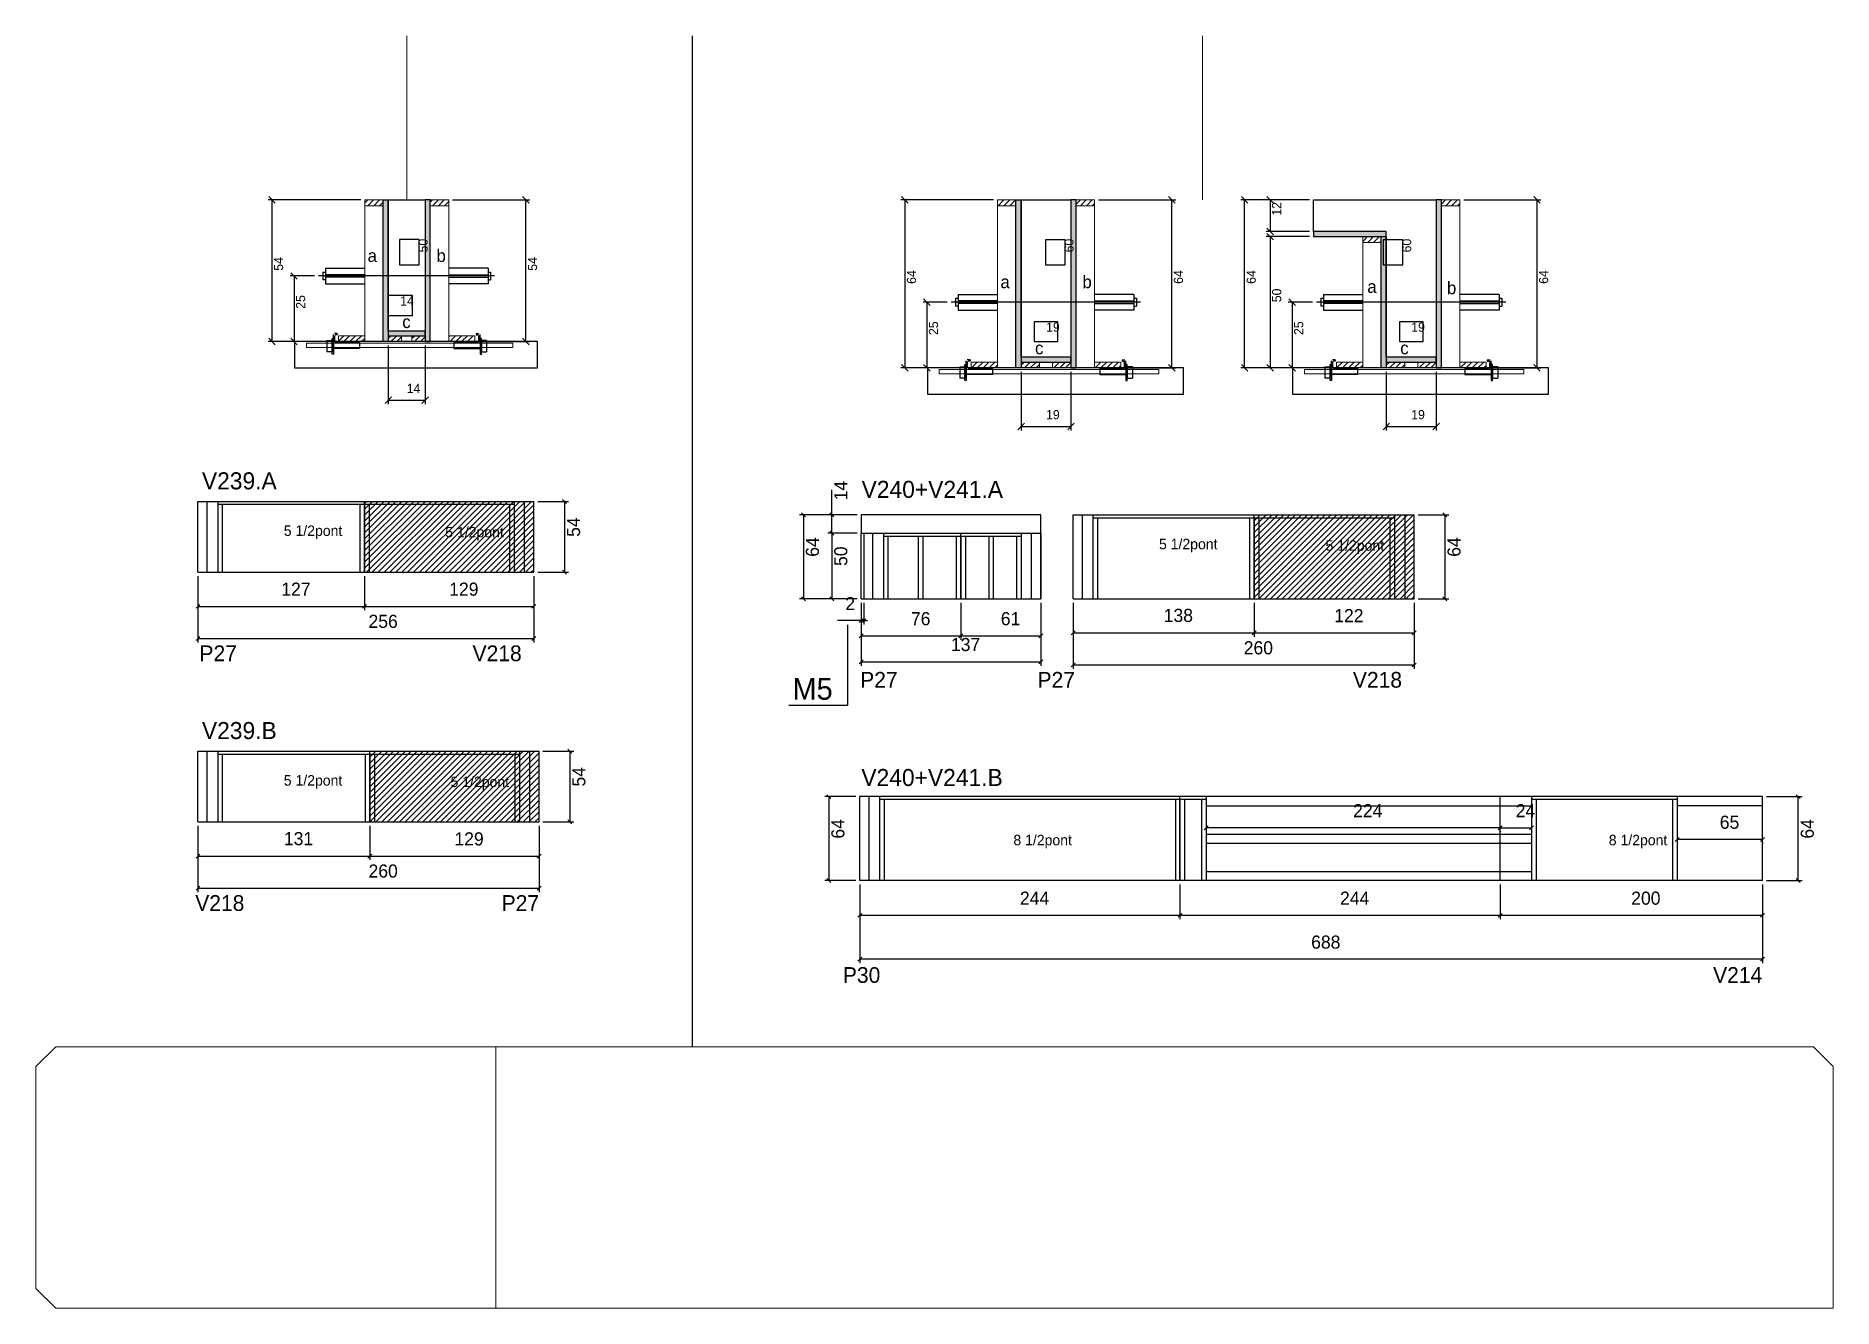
# Model space of a CAD drawing. Header units: metres. Extents: x 4382 to 5752, y 2559 to 3529.
import ezdxf

# ---------------------------------------------------------------- set-up
doc = ezdxf.new("R2010")
doc.units = ezdxf.units.M
for name, color, linetype in [('5', 7, 'Continuous'), ('barrote', 7, 'Continuous'), ('CONCRETO', 7, 'Continuous'), ('COTA', 7, 'Continuous'), ('Cota Seção (2x)', 7, 'Continuous'), ('detalhes', 7, 'Continuous'), ('Hachura', 7, 'Continuous'), ('Madeira', 7, 'Continuous'), ('NOMENCLATURA', 7, 'Continuous'), ('Painéis', 7, 'Continuous'), ('presilha', 7, 'Continuous'), ('REAPROVEITAMENTO', 7, 'Continuous'), ('SARR_2.2x7', 7, 'Continuous'), ('SARR_3.5x7', 7, 'Continuous'), ('SARRAFO DE PRESSAO', 7, 'Continuous'), ('SCO-___-LAJ', 7, 'Continuous'), ('TENSOR', 7, 'Continuous'), ('texto', 7, 'Continuous'), ('Texto Seção', 7, 'Continuous')]:
    doc.layers.add(name, color=color, linetype=linetype)

msp = doc.modelspace()

# ---------------------------------------------------------------- hatches: boundary and pattern name
at = {"layer": 'COTA'}
h = msp.add_hatch(dxfattribs=at)
h.set_pattern_fill('AR-CONC')
h.paths.add_polyline_path([(5147.7, 3164.2), (5010.7, 3164.2), (5010.7, 3150.2), (5147.7, 3150.2), (5147.7, 3164.2)])
at = {"layer": 'Hachura'}
h = msp.add_hatch(dxfattribs=at)
h.set_pattern_fill('ANSI31')
h.paths.add_polyline_path([(4646.3, 3399.9), (4646.3, 3404.3), (4632.3, 3404.3), (4632.3, 3399.9), (4646.3, 3399.9)])
h = msp.add_hatch(color=7, dxfattribs=at)
h.dxf.hatch_style = 1
h.paths.add_polyline_path([(4650.3, 3404.3), (4646.3, 3404.3), (4646.3, 3296.3), (4650.3, 3296.3), (4650.3, 3404.3)])
h = msp.add_hatch(color=7, dxfattribs=at)
h.dxf.hatch_style = 1
h.paths.add_polyline_path([(4682.3, 3404.3), (4678.3, 3404.3), (4678.3, 3296.3), (4682.3, 3296.3), (4682.3, 3404.3)])
h = msp.add_hatch(dxfattribs=at)
h.set_pattern_fill('ANSI31')
h.paths.add_polyline_path([(4682.3, 3399.9), (4682.3, 3404.3), (4696.3, 3404.3), (4696.3, 3399.9), (4682.3, 3399.9)])
h = msp.add_hatch(dxfattribs=at)
h.set_pattern_fill('ANSI31')
h.paths.add_polyline_path([(5128.7, 3399.9), (5128.7, 3404.3), (5114.7, 3404.3), (5114.7, 3399.9), (5128.7, 3399.9)])
h = msp.add_hatch(color=7, dxfattribs=at)
h.dxf.hatch_style = 1
h.paths.add_polyline_path([(5128.7, 3404.3), (5132.7, 3404.3), (5132.7, 3276.3), (5128.7, 3276.3), (5128.7, 3404.3)])
h = msp.add_hatch(color=7, dxfattribs=at)
h.dxf.hatch_style = 1
h.paths.add_polyline_path([(5174.7, 3404.3), (5170.7, 3404.3), (5170.7, 3276.3), (5174.7, 3276.3), (5174.7, 3404.3)])
h = msp.add_hatch(dxfattribs=at)
h.set_pattern_fill('ANSI31')
h.paths.add_polyline_path([(5174.7, 3399.9), (5174.7, 3404.3), (5188.7, 3404.3), (5188.7, 3399.9), (5174.7, 3399.9)])
h = msp.add_hatch(color=7, dxfattribs=at)
h.dxf.hatch_style = 1
h.paths.add_polyline_path([(5453.1, 3404.3), (5449.1, 3404.3), (5449.1, 3276.3), (5453.1, 3276.3), (5453.1, 3404.3)])
h = msp.add_hatch(dxfattribs=at)
h.set_pattern_fill('ANSI31')
h.paths.add_polyline_path([(5453.1, 3399.9), (5453.1, 3404.3), (5467.1, 3404.3), (5467.1, 3399.9), (5453.1, 3399.9)])
h = msp.add_hatch(color=7, dxfattribs=at)
h.dxf.hatch_style = 1
h.paths.add_polyline_path([(5411.1, 3376.3), (5411.1, 3380.3), (5355.5, 3380.3), (5355.5, 3376.3), (5411.1, 3376.3)])
h = msp.add_hatch(dxfattribs=at)
h.set_pattern_fill('ANSI31')
h.paths.add_polyline_path([(5407.1, 3371.9), (5407.1, 3376.3), (5393.1, 3376.3), (5393.1, 3371.9), (5407.1, 3371.9)])
h = msp.add_hatch(color=7, dxfattribs=at)
h.dxf.hatch_style = 1
h.paths.add_polyline_path([(5407.1, 3376.3), (5411.1, 3376.3), (5411.1, 3276.3), (5407.1, 3276.3), (5407.1, 3376.3)])
h = msp.add_hatch(color=7, dxfattribs=at)
h.dxf.hatch_style = 1
h.paths.add_polyline_path([(4678.3, 3300.7), (4678.3, 3304.3), (4650.3, 3304.3), (4650.3, 3300.7), (4678.3, 3300.7)])
h = msp.add_hatch(dxfattribs=at)
h.set_pattern_fill('ANSI31')
h.paths.add_polyline_path([(4612.3, 3296.3), (4612.3, 3300.7), (4632.3, 3300.7), (4632.3, 3296.3), (4612.3, 3296.3)])
h = msp.add_hatch(dxfattribs=at)
h.set_pattern_fill('ANSI31')
h.paths.add_polyline_path([(4650.3, 3296.3), (4650.3, 3300.7), (4660.3, 3300.7), (4660.3, 3296.3), (4650.3, 3296.3)])
h = msp.add_hatch(dxfattribs=at)
h.set_pattern_fill('ANSI31')
h.paths.add_polyline_path([(4678.3, 3296.3), (4678.3, 3300.7), (4668.3, 3300.7), (4668.3, 3296.3), (4678.3, 3296.3)])
h = msp.add_hatch(dxfattribs=at)
h.set_pattern_fill('ANSI31')
h.paths.add_polyline_path([(4716.3, 3296.3), (4716.3, 3300.7), (4696.3, 3300.7), (4696.3, 3296.3), (4716.3, 3296.3)])
h = msp.add_hatch(dxfattribs=at)
h.set_pattern_fill('ANSI31')
h.paths.add_polyline_path([(5094.7, 3276.3), (5094.7, 3280.7), (5114.7, 3280.7), (5114.7, 3276.3), (5094.7, 3276.3)])
h = msp.add_hatch(color=7, dxfattribs=at)
h.dxf.hatch_style = 1
h.paths.add_polyline_path([(5170.7, 3280.7), (5170.7, 3284.3), (5132.7, 3284.3), (5132.7, 3280.7), (5170.7, 3280.7)])
h = msp.add_hatch(dxfattribs=at)
h.set_pattern_fill('ANSI31')
h.paths.add_polyline_path([(5132.7, 3276.3), (5132.7, 3280.7), (5146.7, 3280.7), (5146.7, 3276.3), (5132.7, 3276.3)])
h = msp.add_hatch(dxfattribs=at)
h.set_pattern_fill('ANSI31')
h.paths.add_polyline_path([(5170.7, 3276.3), (5170.7, 3280.7), (5156.7, 3280.7), (5156.7, 3276.3), (5170.7, 3276.3)])
h = msp.add_hatch(dxfattribs=at)
h.set_pattern_fill('ANSI31')
h.paths.add_polyline_path([(5208.7, 3276.3), (5208.7, 3280.7), (5188.7, 3280.7), (5188.7, 3276.3), (5208.7, 3276.3)])
h = msp.add_hatch(dxfattribs=at)
h.set_pattern_fill('ANSI31')
h.paths.add_polyline_path([(5373.1, 3276.3), (5373.1, 3280.7), (5393.1, 3280.7), (5393.1, 3276.3), (5373.1, 3276.3)])
h = msp.add_hatch(color=7, dxfattribs=at)
h.dxf.hatch_style = 1
h.paths.add_polyline_path([(5449.1, 3280.7), (5449.1, 3284.3), (5411.1, 3284.3), (5411.1, 3280.7), (5449.1, 3280.7)])
h = msp.add_hatch(dxfattribs=at)
h.set_pattern_fill('ANSI31')
h.paths.add_polyline_path([(5411.1, 3276.3), (5411.1, 3280.7), (5425.1, 3280.7), (5425.1, 3276.3), (5411.1, 3276.3)])
h = msp.add_hatch(dxfattribs=at)
h.set_pattern_fill('ANSI31')
h.paths.add_polyline_path([(5449.1, 3276.3), (5449.1, 3280.7), (5435.1, 3280.7), (5435.1, 3276.3), (5449.1, 3276.3)])
h = msp.add_hatch(dxfattribs=at)
h.set_pattern_fill('ANSI31')
h.paths.add_polyline_path([(5487.1, 3276.3), (5487.1, 3280.7), (5467.1, 3280.7), (5467.1, 3276.3), (5487.1, 3276.3)])
at = {"layer": 'REAPROVEITAMENTO'}
h = msp.add_hatch(dxfattribs=at)
h.set_pattern_fill('ANSI31')
h.paths.add_polyline_path([(4632.2, 3174.4), (4632.2, 3120.4), (4761.2, 3120.4), (4761.2, 3174.4), (4632.2, 3174.4)])
h = msp.add_hatch(dxfattribs=at)
h.set_pattern_fill('ANSI31')
h.paths.add_polyline_path([(5310.4, 3164.2), (5310.4, 3100.2), (5432.4, 3100.2), (5432.4, 3164.2), (5310.4, 3164.2)])
h = msp.add_hatch(dxfattribs=at)
h.set_pattern_fill('ANSI31')
h.paths.add_polyline_path([(4636.2, 2984), (4636.2, 2930), (4765.2, 2930), (4765.2, 2984), (4636.2, 2984)])

# ---------------------------------------------------------------- linework, layer by layer
at = {"color": 7, "lineweight": 25}
for p, q in [((4600.3, 3349.3), (4600.3, 3343.3)), ((4600.3, 3349.3), (4602.3, 3349.3)), ((4602.3, 3343.3), (4600.3, 3343.3)), ((4602.3, 3352.3), (4602.3, 3340.3)), ((4602.3, 3352.3), (4632.3, 3352.3)), ((4632.3, 3347.3), (4602.3, 3347.3)), ((4632.3, 3345.3), (4602.3, 3345.3)), ((4726.3, 3352.3), (4696.3, 3352.3)), ((4696.3, 3347.3), (4726.3, 3347.3)), ((4696.3, 3345.3), (4726.3, 3345.3)), ((4726.3, 3352.3), (4726.3, 3340.3)), ((4726.3, 3349.3), (4728.3, 3349.3)), ((4726.3, 3343.3), (4728.3, 3343.3)), ((4728.3, 3349.3), (4728.3, 3343.3)), ((4602.3, 3340.3), (4632.3, 3340.3)), ((4726.3, 3340.3), (4696.3, 3340.3)), ((5082.7, 3329.3), (5082.7, 3323.3)), ((5082.7, 3329.3), (5084.7, 3329.3)), ((5084.7, 3332.3), (5084.7, 3320.3)), ((5084.7, 3332.3), (5114.7, 3332.3)), ((5218.7, 3332.3), (5188.7, 3332.3)), ((5218.7, 3332.3), (5218.7, 3320.3)), ((5218.7, 3329.3), (5220.7, 3329.3)), ((5220.7, 3329.3), (5220.7, 3323.3)), ((5361.1, 3329.3), (5361.1, 3323.3)), ((5361.1, 3329.3), (5363.1, 3329.3)), ((5363.1, 3332.3), (5363.1, 3320.3)), ((5363.1, 3332.3), (5393.1, 3332.3)), ((5497.1, 3332.3), (5467.1, 3332.3)), ((5497.1, 3332.3), (5497.1, 3320.3)), ((5497.1, 3329.3), (5499.1, 3329.3)), ((5499.1, 3329.3), (5499.1, 3323.3)), ((5084.7, 3323.3), (5082.7, 3323.3)), ((5114.7, 3327.3), (5084.7, 3327.3)), ((5114.7, 3325.3), (5084.7, 3325.3)), ((5084.7, 3320.3), (5114.7, 3320.3)), ((5188.7, 3327.3), (5218.7, 3327.3)), ((5188.7, 3325.3), (5218.7, 3325.3)), ((5218.7, 3320.3), (5188.7, 3320.3)), ((5218.7, 3323.3), (5220.7, 3323.3)), ((5363.1, 3323.3), (5361.1, 3323.3)), ((5393.1, 3327.3), (5363.1, 3327.3)), ((5393.1, 3325.3), (5363.1, 3325.3)), ((5363.1, 3320.3), (5393.1, 3320.3)), ((5467.1, 3327.3), (5497.1, 3327.3)), ((5467.1, 3325.3), (5497.1, 3325.3)), ((5497.1, 3320.3), (5467.1, 3320.3)), ((5497.1, 3323.3), (5499.1, 3323.3))]:
    msp.add_line(p, q, dxfattribs=at)
at = {"layer": 'barrote', "color": 251, "lineweight": 25}
for points in [[(4578.8, 3276.3), (4764, 3276.3), (4764, 3296.3), (4578.8, 3296.3)], [(5061.3, 3256.3), (5256.5, 3256.3), (5256.5, 3276.3), (5061.3, 3276.3)], [(5339.7, 3256.3), (5534.8, 3256.3), (5534.8, 3276.3), (5339.7, 3276.3)]]:
    msp.add_lwpolyline(points, close=True, dxfattribs=at)
at = {"layer": 'CONCRETO', "color": 251, "lineweight": 25}
for points in [[(4650.3, 3404.3), (4650.3, 3404.3), (4678.3, 3404.3), (4678.3, 3376.3), (4678.3, 3376.3), (4678.3, 3304.3), (4650.3, 3304.3), (4650.3, 3404.3)], [(5132.7, 3404.3), (5132.7, 3404.3), (5170.7, 3404.3), (5170.7, 3376.3), (5170.7, 3376.3), (5170.7, 3284.3), (5132.7, 3284.3), (5132.7, 3404.3)], [(5355.5, 3380.3), (5355.5, 3404.3), (5449.1, 3404.3), (5449.1, 3376.3), (5449.1, 3376.3), (5449.1, 3284.3), (5411.1, 3284.3), (5411.1, 3380.3)]]:
    msp.add_lwpolyline(points, close=True, dxfattribs=at)
at = {"layer": 'COTA', "color": 241, "lineweight": 25}
for p, q in [((4882, 3529.3), (4882, 2758.6)), ((5147.7, 3164.2), (5010.7, 3164.2)), ((5010.7, 3164.2), (5010.7, 3150.2)), ((5147.7, 3150.2), (5147.7, 3164.2))]:
    msp.add_line(p, q, dxfattribs=at)
at = {"layer": 'COTA', "color": 4, "lineweight": 25}
for p, q in [((4629.3, 3404.3), (4558.6, 3404.3)), ((4561.6, 3404.3), (4561.6, 3296.3)), ((4699.3, 3404.3), (4758.2, 3404.3)), ((4755.2, 3296.3), (4755.2, 3404.3)), ((5111.7, 3404.3), (5041.1, 3404.3)), ((5044.1, 3404.3), (5044.1, 3276.3)), ((5191.7, 3404.3), (5250.6, 3404.3)), ((5247.6, 3276.3), (5247.6, 3404.3)), ((5352.5, 3404.3), (5300.1, 3404.3)), ((5303.1, 3276.3), (5303.1, 3404.3)), ((5352.5, 3404.3), (5319.5, 3404.3)), ((5322.5, 3404.3), (5322.5, 3380.3)), ((5470.1, 3404.3), (5529, 3404.3)), ((5526, 3276.3), (5526, 3404.3)), ((5352.5, 3380.3), (5319.5, 3380.3)), ((5352.5, 3376.3), (5319.5, 3376.3)), ((5322.5, 3376.3), (5322.5, 3276.3)), ((4594, 3346.3), (4575.4, 3346.3)), ((4578.4, 3346.3), (4578.4, 3296.3)), ((5076.4, 3326.3), (5057.9, 3326.3)), ((5060.9, 3326.3), (5060.9, 3276.3)), ((5354.8, 3326.3), (5336.3, 3326.3)), ((5339.3, 3326.3), (5339.3, 3276.3)), ((4613.7, 3296.3), (4558.6, 3296.3)), ((4594, 3296.3), (4575.4, 3296.3)), ((4650.3, 3293.3), (4650.3, 3248.6)), ((4678.3, 3293.3), (4678.3, 3248.6)), ((4714.9, 3296.3), (4758.2, 3296.3)), ((5096.1, 3276.3), (5041.1, 3276.3)), ((5076.4, 3276.3), (5057.9, 3276.3)), ((5207.3, 3276.3), (5250.6, 3276.3)), ((5374.5, 3276.3), (5300.1, 3276.3)), ((5374.5, 3276.3), (5319.5, 3276.3)), ((5354.8, 3276.3), (5336.3, 3276.3)), ((5485.7, 3276.3), (5529, 3276.3)), ((5132.7, 3273.3), (5132.7, 3228.6)), ((5170.7, 3273.3), (5170.7, 3228.6)), ((5411.1, 3273.3), (5411.1, 3228.6)), ((5449.1, 3273.3), (5449.1, 3228.6)), ((4650.3, 3251.6), (4678.3, 3251.6)), ((5132.7, 3231.6), (5170.7, 3231.6)), ((5411.1, 3231.6), (5449.1, 3231.6)), ((4988.3, 3164.2), (4988.3, 3183.3)), ((4764.2, 3174.4), (4787.6, 3174.4)), ((4784.6, 3174.4), (4784.6, 3120.4)), ((5007.7, 3164.2), (4963.7, 3164.2)), ((4966.7, 3164.2), (4966.7, 3100.2)), ((5007.7, 3164.2), (4985.3, 3164.2)), ((4988.3, 3150.2), (4988.3, 3164.2)), ((5435.4, 3164.2), (5458.8, 3164.2)), ((5455.8, 3164.2), (5455.8, 3100.2)), ((5007.7, 3150.2), (4985.3, 3150.2)), ((5007.7, 3150.2), (4985.3, 3150.2)), ((4988.3, 3150.2), (4988.3, 3100.2)), ((4505.2, 3117.4), (4505.2, 3091.4)), ((4505.2, 3117.4), (4505.2, 3066.9)), ((4632.2, 3117.4), (4632.2, 3091.4)), ((4632.2, 3117.4), (4632.2, 3091.4)), ((4761.2, 3117.4), (4761.2, 3091.4)), ((4761.2, 3117.4), (4761.2, 3066.9)), ((4764.2, 3120.4), (4787.6, 3120.4)), ((5007.7, 3100.2), (4963.7, 3100.2)), ((5007.7, 3100.2), (4985.3, 3100.2)), ((5010.7, 3097.2), (5010.7, 3068.9)), ((5010.7, 3097.2), (5010.7, 3049.1)), ((5010.7, 3097.2), (5010.7, 3080.5)), ((5012.7, 3097.2), (5012.7, 3080.5)), ((5086.7, 3097.2), (5086.7, 3068.9)), ((5086.7, 3097.2), (5086.7, 3068.9)), ((5147.7, 3097.2), (5147.7, 3068.9)), ((5147.7, 3097.2), (5147.7, 3049.1)), ((5172.4, 3097.2), (5172.4, 3071.2)), ((5172.4, 3097.2), (5172.4, 3046.7)), ((5310.4, 3097.2), (5310.4, 3071.2)), ((5310.4, 3097.2), (5310.4, 3071.2)), ((5432.4, 3097.2), (5432.4, 3071.2)), ((5432.4, 3097.2), (5432.4, 3046.7)), ((5435.4, 3100.2), (5458.8, 3100.2)), ((4505.2, 3094.4), (4632.2, 3094.4)), ((4632.2, 3094.4), (4761.2, 3094.4)), ((5010.7, 3083.5), (4992.6, 3083.5)), ((5012.7, 3083.5), (5010.7, 3083.5)), ((5012.7, 3083.5), (5015.7, 3083.5)), ((4505.2, 3069.9), (4761.2, 3069.9)), ((5010.7, 3071.9), (5086.7, 3071.9)), ((5086.7, 3071.9), (5147.7, 3071.9)), ((5172.4, 3074.2), (5310.4, 3074.2)), ((5310.4, 3074.2), (5432.4, 3074.2)), ((5010.7, 3052.1), (5147.7, 3052.1)), ((5172.4, 3049.7), (5432.4, 3049.7)), ((4768.2, 2984), (4791.6, 2984)), ((4788.6, 2984), (4788.6, 2930)), ((4505.2, 2927), (4505.2, 2901)), ((4505.2, 2927), (4505.2, 2876.5)), ((4636.2, 2927), (4636.2, 2901)), ((4636.2, 2927), (4636.2, 2901)), ((4765.2, 2927), (4765.2, 2901)), ((4765.2, 2927), (4765.2, 2876.5)), ((4768.2, 2930), (4791.6, 2930)), ((4505.2, 2904), (4636.2, 2904)), ((4636.2, 2904), (4765.2, 2904)), ((4505.2, 2879.5), (4765.2, 2879.5)), ((5009.8, 2882.3), (5009.8, 2822.3)), ((5009.8, 2882.3), (5009.8, 2855.8)), ((5253.8, 2882.3), (5253.8, 2855.8)), ((5253.8, 2882.3), (5253.8, 2855.8)), ((5497.8, 2882.3), (5497.8, 2855.8)), ((5497.8, 2882.3), (5497.8, 2855.8)), ((5697.8, 2882.3), (5697.8, 2855.8)), ((5697.8, 2882.3), (5697.8, 2822.3)), ((5253.8, 2858.8), (5009.8, 2858.8)), ((5497.8, 2858.8), (5253.8, 2858.8)), ((5697.8, 2858.8), (5497.8, 2858.8)), ((5697.8, 2825.3), (5009.8, 2825.3))]:
    msp.add_line(p, q, dxfattribs=at)
at = {"layer": 'COTA', "color": 0, "lineweight": 25}
for p, q in [((4786.1, 3172.9), (4783.1, 3175.9)), ((4968.2, 3162.7), (4965.2, 3165.7)), ((4989.8, 3162.7), (4986.8, 3165.7)), ((5457.3, 3162.7), (5454.3, 3165.7)), ((4989.8, 3148.7), (4986.8, 3151.7)), ((4986.8, 3151.7), (4989.8, 3148.7)), ((4783.1, 3121.9), (4786.1, 3118.9)), ((4965.2, 3101.7), (4968.2, 3098.7)), ((4986.8, 3101.7), (4989.8, 3098.7)), ((5454.3, 3101.7), (5457.3, 3098.7)), ((4506.7, 3095.9), (4503.7, 3092.9)), ((4630.7, 3092.9), (4633.7, 3095.9)), ((4633.7, 3095.9), (4630.7, 3092.9)), ((4759.7, 3092.9), (4762.7, 3095.9)), ((5009.2, 3082), (5012.2, 3085)), ((5014.2, 3085), (5011.2, 3082)), ((4506.7, 3071.4), (4503.7, 3068.4)), ((4759.7, 3068.4), (4762.7, 3071.4)), ((5012.2, 3073.4), (5009.2, 3070.4)), ((5085.2, 3070.4), (5088.2, 3073.4)), ((5088.2, 3073.4), (5085.2, 3070.4)), ((5146.2, 3070.4), (5149.2, 3073.4)), ((5173.9, 3075.7), (5170.9, 3072.7)), ((5308.9, 3072.7), (5311.9, 3075.7)), ((5311.9, 3075.7), (5308.9, 3072.7)), ((5430.9, 3072.7), (5433.9, 3075.7)), ((5012.2, 3053.6), (5009.2, 3050.6)), ((5146.2, 3050.6), (5149.2, 3053.6)), ((5173.9, 3051.2), (5170.9, 3048.2)), ((5430.9, 3048.2), (5433.9, 3051.2)), ((4790.1, 2982.5), (4787.1, 2985.5)), ((4787.1, 2931.5), (4790.1, 2928.5)), ((4506.7, 2905.5), (4503.7, 2902.5)), ((4634.7, 2902.5), (4637.7, 2905.5)), ((4637.7, 2905.5), (4634.7, 2902.5)), ((4763.7, 2902.5), (4766.7, 2905.5)), ((4506.7, 2881), (4503.7, 2878)), ((4763.7, 2878), (4766.7, 2881)), ((5011.3, 2860.3), (5008.3, 2857.3)), ((5255.3, 2860.3), (5252.3, 2857.3)), ((5252.3, 2857.3), (5255.3, 2860.3)), ((5499.3, 2860.3), (5496.3, 2857.3)), ((5496.3, 2857.3), (5499.3, 2860.3)), ((5696.3, 2857.3), (5699.3, 2860.3)), ((5011.3, 2826.8), (5008.3, 2823.8)), ((5696.3, 2823.8), (5699.3, 2826.8))]:
    msp.add_line(p, q, dxfattribs=at)
for points in [[(4564.1, 3401.8), (4559.1, 3406.8)], [(4757.7, 3401.8), (4752.7, 3406.8)], [(5046.6, 3401.8), (5041.6, 3406.8)], [(5250.1, 3401.8), (5245.1, 3406.8)], [(5305.6, 3401.8), (5300.6, 3406.8)], [(5325, 3401.8), (5320, 3406.8)], [(5528.5, 3401.8), (5523.5, 3406.8)], [(5320, 3382.8), (5325, 3377.8)], [(5325, 3373.8), (5320, 3378.8)], [(4580.9, 3343.8), (4575.9, 3348.8)], [(5063.4, 3323.8), (5058.4, 3328.8)], [(5341.8, 3323.8), (5336.8, 3328.8)], [(4559.1, 3298.8), (4564.1, 3293.8)], [(4575.9, 3298.8), (4580.9, 3293.8)], [(4752.7, 3298.8), (4757.7, 3293.8)], [(5041.6, 3278.8), (5046.6, 3273.8)], [(5058.4, 3278.8), (5063.4, 3273.8)], [(5245.1, 3278.8), (5250.1, 3273.8)], [(5300.6, 3278.8), (5305.6, 3273.8)], [(5320, 3278.8), (5325, 3273.8)], [(5336.8, 3278.8), (5341.8, 3273.8)], [(5523.5, 3278.8), (5528.5, 3273.8)], [(4652.8, 3254.1), (4647.8, 3249.1)], [(4675.8, 3249.1), (4680.8, 3254.1)], [(5135.2, 3234.1), (5130.2, 3229.1)], [(5168.2, 3229.1), (5173.2, 3234.1)], [(5413.6, 3234.1), (5408.6, 3229.1)], [(5446.6, 3229.1), (5451.6, 3234.1)]]:
    msp.add_lwpolyline(points, dxfattribs=at)
at = {"layer": 'Cota Seção (2x)', "color": 180, "lineweight": 25}
for p, q in [((4673.8, 3374), (4658.8, 3374)), ((4658.8, 3374), (4658.8, 3354.7)), ((4673.8, 3354.7), (4673.8, 3374)), ((5166.2, 3373.8), (5151.2, 3373.8)), ((5151.2, 3373.8), (5151.2, 3354.8)), ((5166.2, 3354.8), (5166.2, 3373.8)), ((5423.6, 3373.8), (5408.6, 3373.8)), ((5408.6, 3373.8), (5408.6, 3354.8)), ((5423.6, 3354.8), (5423.6, 3373.8)), ((4658.8, 3354.7), (4673.8, 3354.7)), ((5151.2, 3354.8), (5166.2, 3354.8)), ((5408.6, 3354.8), (5423.6, 3354.8)), ((4668.6, 3331.3), (4650, 3331.3)), ((4650, 3331.3), (4650, 3316.3)), ((4668.6, 3316.3), (4668.6, 3331.3)), ((4650, 3316.3), (4668.6, 3316.3)), ((5160.7, 3311.3), (5142.7, 3311.3)), ((5142.7, 3311.3), (5142.7, 3296.3)), ((5160.7, 3296.3), (5160.7, 3311.3)), ((5439.1, 3311.3), (5421.1, 3311.3)), ((5421.1, 3311.3), (5421.1, 3296.3)), ((5439.1, 3296.3), (5439.1, 3311.3)), ((5142.7, 3296.3), (5160.7, 3296.3)), ((5421.1, 3296.3), (5439.1, 3296.3))]:
    msp.add_line(p, q, dxfattribs=at)
at = {"layer": 'Madeira', "color": 126, "lineweight": 18}
for points in [[(4646.3, 3399.9), (4646.3, 3404.3), (4632.3, 3404.3), (4632.3, 3399.9)], [(4646.3, 3404.3), (4632.3, 3404.3), (4632.3, 3296.3), (4646.3, 3296.3)], [(4682.3, 3399.9), (4682.3, 3404.3), (4696.3, 3404.3), (4696.3, 3399.9)], [(4682.3, 3404.3), (4696.3, 3404.3), (4696.3, 3296.3), (4682.3, 3296.3)], [(5128.7, 3399.9), (5128.7, 3404.3), (5114.7, 3404.3), (5114.7, 3399.9)], [(5128.7, 3404.3), (5114.7, 3404.3), (5114.7, 3276.3), (5128.7, 3276.3)], [(5174.7, 3399.9), (5174.7, 3404.3), (5188.7, 3404.3), (5188.7, 3399.9)], [(5174.7, 3404.3), (5188.7, 3404.3), (5188.7, 3276.3), (5174.7, 3276.3)], [(5453.1, 3399.9), (5453.1, 3404.3), (5467.1, 3404.3), (5467.1, 3399.9)], [(5453.1, 3404.3), (5467.1, 3404.3), (5467.1, 3276.3), (5453.1, 3276.3)], [(5407.1, 3371.9), (5407.1, 3376.3), (5393.1, 3376.3), (5393.1, 3371.9)], [(5407.1, 3376.3), (5393.1, 3376.3), (5393.1, 3276.3), (5407.1, 3276.3)], [(4612.3, 3296.3), (4612.3, 3300.7), (4632.3, 3300.7), (4632.3, 3296.3)], [(4650.3, 3296.3), (4650.3, 3300.7), (4660.3, 3300.7), (4660.3, 3296.3)], [(4678.3, 3296.3), (4678.3, 3300.7), (4668.3, 3300.7), (4668.3, 3296.3)], [(4716.3, 3296.3), (4716.3, 3300.7), (4696.3, 3300.7), (4696.3, 3296.3)], [(5094.7, 3276.3), (5094.7, 3280.7), (5114.7, 3280.7), (5114.7, 3276.3)], [(5132.7, 3276.3), (5132.7, 3280.7), (5146.7, 3280.7), (5146.7, 3276.3)], [(5170.7, 3276.3), (5170.7, 3280.7), (5156.7, 3280.7), (5156.7, 3276.3)], [(5208.7, 3276.3), (5208.7, 3280.7), (5188.7, 3280.7), (5188.7, 3276.3)], [(5373.1, 3276.3), (5373.1, 3280.7), (5393.1, 3280.7), (5393.1, 3276.3)], [(5411.1, 3276.3), (5411.1, 3280.7), (5425.1, 3280.7), (5425.1, 3276.3)], [(5449.1, 3276.3), (5449.1, 3280.7), (5435.1, 3280.7), (5435.1, 3276.3)], [(5487.1, 3276.3), (5487.1, 3280.7), (5467.1, 3280.7), (5467.1, 3276.3)]]:
    msp.add_lwpolyline(points, close=True, dxfattribs=at)
at = {"layer": 'NOMENCLATURA', "color": 7, "lineweight": 25}
for p, q in [((5000.5, 3019.1), (5000.5, 3080.2)), ((4955.5, 3019.1), (5000.5, 3019.1))]:
    msp.add_line(p, q, dxfattribs=at)
at = {"layer": 'Painéis', "color": 200, "lineweight": 25}
for p, q in [((4505.2, 3174.4), (4761.2, 3174.4)), ((4505.2, 3120.4), (4505.2, 3174.4)), ((4632.2, 3120.4), (4632.2, 3174.4)), ((4761.2, 3120.4), (4761.2, 3174.4)), ((5172.4, 3164.2), (5432.4, 3164.2)), ((5172.4, 3100.2), (5172.4, 3164.2)), ((5310.4, 3100.2), (5310.4, 3164.2)), ((5432.4, 3100.2), (5432.4, 3164.2)), ((5010.7, 3100.2), (5010.7, 3150.2)), ((5010.7, 3150.2), (5147.7, 3150.2)), ((5012.7, 3150.2), (5012.7, 3100.2)), ((5086.7, 3100.2), (5086.7, 3150.2)), ((5147.7, 3100.2), (5147.7, 3150.2)), ((4505.2, 3120.4), (4761.2, 3120.4)), ((5010.7, 3100.2), (5147.7, 3100.2)), ((5172.4, 3100.2), (5432.4, 3100.2)), ((4505.2, 2984), (4765.2, 2984)), ((4505.2, 2930), (4505.2, 2984)), ((4636.2, 2930), (4636.2, 2984)), ((4765.2, 2930), (4765.2, 2984)), ((5253.8, 2949.3), (5009.8, 2949.3)), ((5009.8, 2885.3), (5009.8, 2949.3)), ((5697.8, 2949.3), (5253.8, 2949.3)), ((5253.8, 2885.3), (5253.8, 2949.3)), ((5497.8, 2885.3), (5497.8, 2949.3)), ((5697.8, 2885.3), (5697.8, 2949.3)), ((4505.2, 2930), (4765.2, 2930)), ((5253.8, 2885.3), (5009.8, 2885.3)), ((5697.8, 2885.3), (5253.8, 2885.3))]:
    msp.add_line(p, q, dxfattribs=at)
at = {"layer": 'Painéis', "color": 4, "lineweight": 25}
for p, q in [((5006.8, 2949.3), (4983.1, 2949.3)), ((4986.1, 2949.3), (4986.1, 2885.3)), ((5700.8, 2949.3), (5728.1, 2949.3)), ((5725.1, 2885.3), (5725.1, 2949.3)), ((5497.8, 2925.5), (5273.8, 2925.5)), ((5497.8, 2925.5), (5521.8, 2925.5)), ((5497.8, 2923.2), (5497.8, 2922.5)), ((5697.8, 2916.7), (5632.8, 2916.7)), ((5632.8, 2914.3), (5632.8, 2913.7)), ((5697.8, 2914.3), (5697.8, 2913.7)), ((5006.8, 2885.3), (4983.1, 2885.3)), ((5700.8, 2885.3), (5728.1, 2885.3))]:
    msp.add_line(p, q, dxfattribs=at)
at = {"layer": 'Painéis', "color": 0, "lineweight": 25}
for p, q in [((4987.6, 2947.8), (4984.6, 2950.8)), ((5726.6, 2947.8), (5723.6, 2950.8)), ((5275.3, 2927), (5272.3, 2924)), ((5499.3, 2927), (5496.3, 2924)), ((5496.3, 2924), (5499.3, 2927)), ((5520.3, 2924), (5523.3, 2927)), ((5634.3, 2918.2), (5631.3, 2915.2)), ((5696.3, 2915.2), (5699.3, 2918.2)), ((4984.6, 2886.8), (4987.6, 2883.8)), ((5723.6, 2886.8), (5726.6, 2883.8))]:
    msp.add_line(p, q, dxfattribs=at)
at = {"layer": 'Painéis', "color": 200, "lineweight": 25}
for points in [[(4646.3, 3404.3), (4650.3, 3404.3), (4650.3, 3296.3), (4646.3, 3296.3)], [(4682.3, 3404.3), (4678.3, 3404.3), (4678.3, 3296.3), (4682.3, 3296.3)], [(5128.7, 3404.3), (5132.7, 3404.3), (5132.7, 3276.3), (5128.7, 3276.3)], [(5174.7, 3404.3), (5170.7, 3404.3), (5170.7, 3276.3), (5174.7, 3276.3)], [(5453.1, 3404.3), (5449.1, 3404.3), (5449.1, 3276.3), (5453.1, 3276.3)], [(5411.1, 3376.3), (5411.1, 3380.3), (5355.5, 3380.3), (5355.5, 3376.3)], [(5407.1, 3376.3), (5411.1, 3376.3), (5411.1, 3276.3), (5407.1, 3276.3)], [(4678.3, 3300.7), (4678.3, 3304.3), (4650.3, 3304.3), (4650.3, 3300.7)], [(5170.7, 3280.7), (5170.7, 3284.3), (5132.7, 3284.3), (5132.7, 3280.7)], [(5449.1, 3280.7), (5449.1, 3284.3), (5411.1, 3284.3), (5411.1, 3280.7)]]:
    msp.add_lwpolyline(points, close=True, dxfattribs=at)
at = {"layer": 'presilha', "color": 1, "lineweight": 25}
for p, q in [((4611.4, 3302.4), (4609.2, 3302.4)), ((4611.4, 3302.4), (4611.4, 3301.4)), ((4717.2, 3302.4), (4717.2, 3301.4)), ((4717.2, 3302.4), (4719.4, 3302.4)), ((4603.4, 3297), (4607.4, 3297)), ((4603.4, 3297), (4603.4, 3288.4)), ((4607.4, 3288.4), (4603.4, 3288.4)), ((4607.4, 3298.7), (4608.4, 3298.7)), ((4607.4, 3286.7), (4607.4, 3298.7)), ((4607.4, 3297), (4607.4, 3288.4)), ((4608.4, 3295.5), (4608.4, 3301.6)), ((4608.4, 3298.7), (4608.4, 3286.7)), ((4628.4, 3291.1), (4608.4, 3291.1)), ((4609.4, 3296.1), (4609.4, 3301)), ((4611.4, 3301.4), (4609.8, 3301.4)), ((4628.4, 3295.7), (4609.8, 3295.7)), ((4628.4, 3295.7), (4628.4, 3291.1)), ((4700.2, 3295.7), (4700.2, 3291.1)), ((4700.2, 3295.7), (4718.8, 3295.7)), ((4700.2, 3291.1), (4720.2, 3291.1)), ((4717.2, 3301.4), (4718.8, 3301.4)), ((4719.2, 3296.1), (4719.2, 3301)), ((4720.2, 3295.5), (4720.2, 3301.6)), ((4721.2, 3298.7), (4720.2, 3298.7)), ((4720.2, 3298.7), (4720.2, 3286.7)), ((4721.2, 3286.7), (4721.2, 3298.7)), ((4725.2, 3297), (4721.2, 3297)), ((4721.2, 3297), (4721.2, 3288.4)), ((4721.2, 3288.4), (4725.2, 3288.4)), ((4725.2, 3297), (4725.2, 3288.4)), ((4608.4, 3286.7), (4607.4, 3286.7)), ((4720.2, 3286.7), (4721.2, 3286.7)), ((5085.9, 3277), (5089.9, 3277)), ((5085.9, 3277), (5085.9, 3268.4)), ((5089.9, 3278.7), (5090.9, 3278.7)), ((5089.9, 3266.7), (5089.9, 3278.7)), ((5089.9, 3277), (5089.9, 3268.4)), ((5090.9, 3275.5), (5090.9, 3281.6)), ((5090.9, 3278.7), (5090.9, 3266.7)), ((5093.9, 3282.4), (5091.6, 3282.4)), ((5091.9, 3276.1), (5091.9, 3281)), ((5093.9, 3281.4), (5092.2, 3281.4)), ((5110.9, 3275.7), (5092.2, 3275.7)), ((5093.9, 3282.4), (5093.9, 3281.4)), ((5110.9, 3275.7), (5110.9, 3271.1)), ((5192.6, 3275.7), (5192.6, 3271.1)), ((5192.6, 3275.7), (5211.2, 3275.7)), ((5209.6, 3282.4), (5209.6, 3281.4)), ((5209.6, 3282.4), (5211.8, 3282.4)), ((5209.6, 3281.4), (5211.2, 3281.4)), ((5211.6, 3276.1), (5211.6, 3281)), ((5212.6, 3275.5), (5212.6, 3281.6)), ((5213.6, 3278.7), (5212.6, 3278.7)), ((5212.6, 3278.7), (5212.6, 3266.7)), ((5213.6, 3266.7), (5213.6, 3278.7)), ((5217.6, 3277), (5213.6, 3277)), ((5213.6, 3277), (5213.6, 3268.4)), ((5217.6, 3277), (5217.6, 3268.4)), ((5364.2, 3277), (5368.2, 3277)), ((5364.2, 3277), (5364.2, 3268.4)), ((5368.2, 3278.7), (5369.2, 3278.7)), ((5368.2, 3266.7), (5368.2, 3278.7)), ((5368.2, 3277), (5368.2, 3268.4)), ((5369.2, 3275.5), (5369.2, 3281.6)), ((5369.2, 3278.7), (5369.2, 3266.7)), ((5372.2, 3282.4), (5370, 3282.4)), ((5370.2, 3276.1), (5370.2, 3281)), ((5372.2, 3281.4), (5370.6, 3281.4)), ((5389.2, 3275.7), (5370.6, 3275.7)), ((5372.2, 3282.4), (5372.2, 3281.4)), ((5389.2, 3275.7), (5389.2, 3271.1)), ((5471, 3275.7), (5471, 3271.1)), ((5471, 3275.7), (5489.6, 3275.7)), ((5488, 3282.4), (5488, 3281.4)), ((5488, 3282.4), (5490.2, 3282.4)), ((5488, 3281.4), (5489.6, 3281.4)), ((5490, 3276.1), (5490, 3281)), ((5491, 3275.5), (5491, 3281.6)), ((5492, 3278.7), (5491, 3278.7)), ((5491, 3278.7), (5491, 3266.7)), ((5492, 3266.7), (5492, 3278.7)), ((5496, 3277), (5492, 3277)), ((5492, 3277), (5492, 3268.4)), ((5496, 3277), (5496, 3268.4)), ((5089.9, 3268.4), (5085.9, 3268.4)), ((5090.9, 3266.7), (5089.9, 3266.7)), ((5110.9, 3271.1), (5090.9, 3271.1)), ((5192.6, 3271.1), (5212.6, 3271.1)), ((5212.6, 3266.7), (5213.6, 3266.7)), ((5213.6, 3268.4), (5217.6, 3268.4)), ((5368.2, 3268.4), (5364.2, 3268.4)), ((5369.2, 3266.7), (5368.2, 3266.7)), ((5389.2, 3271.1), (5369.2, 3271.1)), ((5471, 3271.1), (5491, 3271.1)), ((5491, 3266.7), (5492, 3266.7)), ((5492, 3268.4), (5496, 3268.4))]:
    msp.add_line(p, q, dxfattribs=at)
at = {"layer": 'SARR_2.2x7', "color": 40, "lineweight": 25}
for p, q in [((4512.2, 3120.4), (4512.2, 3174.4)), ((4520.2, 3172.2), (4632.2, 3172.2)), ((4632.2, 3172.2), (4746.2, 3172.2)), ((4754.2, 3120.4), (4754.2, 3174.4)), ((5179.4, 3100.2), (5179.4, 3164.2)), ((5187.4, 3162), (5310.4, 3162)), ((5310.4, 3162), (5417.4, 3162)), ((5425.4, 3100.2), (5425.4, 3164.2)), ((5019.7, 3100.2), (5019.7, 3150.2)), ((5027.7, 3148), (5086.7, 3148)), ((5086.7, 3148), (5132.7, 3148)), ((5140.7, 3100.2), (5140.7, 3150.2)), ((4512.2, 2930), (4512.2, 2984)), ((4520.2, 2981.8), (4636.2, 2981.8)), ((4636.2, 2981.8), (4750.2, 2981.8)), ((4758.2, 2930), (4758.2, 2984)), ((5016.8, 2885.3), (5016.8, 2949.3)), ((5253.8, 2947.1), (5024.8, 2947.1)), ((5273.8, 2947.1), (5253.8, 2947.1)), ((5632.8, 2947.1), (5521.8, 2947.1)), ((5273.8, 2942.3), (5497.8, 2942.3)), ((5497.8, 2942.3), (5521.8, 2942.3)), ((5697.8, 2942.3), (5632.8, 2942.3)), ((5273.8, 2920.8), (5497.8, 2920.8)), ((5497.8, 2920.8), (5521.8, 2920.8)), ((5273.8, 2913.8), (5497.8, 2913.8)), ((5497.8, 2913.8), (5521.8, 2913.8)), ((5273.8, 2892.3), (5497.8, 2892.3)), ((5497.8, 2892.3), (5521.8, 2892.3))]:
    msp.add_line(p, q, dxfattribs=at)
at = {"layer": 'SARR_3.5x7', "color": 81, "lineweight": 25}
for p, q in [((4520.2, 3174.4), (4520.2, 3120.4)), ((4523.7, 3172.2), (4523.7, 3120.4)), ((4628.7, 3172.2), (4628.7, 3120.4)), ((4632.2, 3172.2), (4632.2, 3120.4)), ((4635.7, 3172.2), (4635.7, 3120.4)), ((4742.7, 3172.2), (4742.7, 3120.4)), ((4746.2, 3174.4), (4746.2, 3120.4)), ((5187.4, 3164.2), (5187.4, 3100.2)), ((5190.9, 3162), (5190.9, 3100.2)), ((5306.9, 3162), (5306.9, 3100.2)), ((5310.4, 3162), (5310.4, 3100.2)), ((5313.9, 3162), (5313.9, 3100.2)), ((5413.9, 3162), (5413.9, 3100.2)), ((5417.4, 3164.2), (5417.4, 3100.2)), ((5027.7, 3150.2), (5027.7, 3100.2)), ((5031.2, 3148), (5031.2, 3100.2)), ((5054.2, 3148), (5054.2, 3100.2)), ((5057.7, 3148), (5057.7, 3100.2)), ((5083.2, 3148), (5083.2, 3100.2)), ((5086.7, 3148), (5086.7, 3100.2)), ((5090.2, 3148), (5090.2, 3100.2)), ((5108, 3148), (5108, 3100.2)), ((5111.5, 3148), (5111.5, 3100.2)), ((5129.2, 3148), (5129.2, 3100.2)), ((5132.7, 3150.2), (5132.7, 3100.2)), ((5147.7, 3150.2), (5147.7, 3100.2)), ((5083.2, 3100.2), (5086.7, 3100.2)), ((5086.7, 3100.2), (5090.2, 3100.2)), ((5144.2, 3100.2), (5147.7, 3100.2)), ((4520.2, 2984), (4520.2, 2930)), ((4523.7, 2981.8), (4523.7, 2930)), ((4632.7, 2981.8), (4632.7, 2930)), ((4636.2, 2981.8), (4636.2, 2930)), ((4639.7, 2981.8), (4639.7, 2930)), ((4746.7, 2981.8), (4746.7, 2930)), ((4750.2, 2984), (4750.2, 2930)), ((5024.8, 2949.3), (5024.8, 2885.3)), ((5028.3, 2947.1), (5028.3, 2885.3)), ((5250.3, 2947.1), (5250.3, 2885.3)), ((5253.8, 2947.1), (5253.8, 2885.3)), ((5253.8, 2947.1), (5253.8, 2885.3)), ((5257.3, 2947.1), (5257.3, 2885.3)), ((5270.3, 2947.1), (5270.3, 2885.3)), ((5273.8, 2949.3), (5273.8, 2885.3)), ((5521.8, 2949.3), (5521.8, 2885.3)), ((5525.3, 2947.1), (5525.3, 2885.3)), ((5629.3, 2947.1), (5629.3, 2885.3)), ((5632.8, 2949.3), (5632.8, 2885.3)), ((5497.8, 2885.3), (5494.3, 2885.3)), ((5501.3, 2885.3), (5497.8, 2885.3)), ((5632.8, 2885.3), (5629.3, 2885.3))]:
    msp.add_line(p, q, dxfattribs=at)
at = {"layer": 'SARRAFO DE PRESSAO', "color": 30, "lineweight": 9}
msp.add_line((4732.2, 2559.3), (4732.2, 2758.6), dxfattribs=at)
msp.add_lwpolyline([(5751.7, 2559.3), (5751.7, 2743.6), (5736.7, 2758.6), (4396.7, 2758.6), (4381.7, 2743.6), (4381.7, 2574.3), (4396.7, 2559.3), (5751.7, 2559.3)], dxfattribs=at)
at = {"layer": 'SCO-___-LAJ', "color": 1, "lineweight": 0}
for points in [[(4587.8, 3295), (4745.2, 3295), (4745.2, 3291.8), (4587.8, 3291.8)], [(5070.3, 3275), (5237.6, 3275), (5237.6, 3271.8), (5070.3, 3271.8)], [(5348.7, 3275), (5516, 3275), (5516, 3271.8), (5348.7, 3271.8)]]:
    msp.add_lwpolyline(points, close=True, dxfattribs=at)
at = {"layer": 'TENSOR', "color": 3, "lineweight": 25}
for p, q in [((4731.3, 3346.3), (4597, 3346.3)), ((5223.7, 3326.3), (5079.4, 3326.3)), ((5502.1, 3326.3), (5357.8, 3326.3))]:
    msp.add_line(p, q, dxfattribs=at)
at = {"layer": 'Texto Seção', "color": 252, "lineweight": 15}
for p, q in [((4664.3, 3404.3), (4664.3, 3529.3)), ((5270.9, 3404.3), (5270.9, 3529.3))]:
    msp.add_line(p, q, dxfattribs=at)

# ---------------------------------------------------------------- texts
at = {"layer": '5', "color": 5, "lineweight": 25}
for s, p in [('P27', (4506.3, 3052.6)), ('V218', (4714.5, 3052.6)), ('P27', (5010, 3032.4)), ('P27', (5145.2, 3032.4)), ('V218', (5385.6, 3032.4)), ('V218', (4503.1, 2862.2)), ('P27', (4736.7, 2862.2)), ('P30', (4996.8, 2807.3)), ('V214', (5660.2, 2807.3))]:
    msp.add_text(s, height=12, rotation=0, dxfattribs=at).set_placement(p)
at = {"layer": 'COTA', "color": 1, "lineweight": 25}
for s, p in [('12', (5331, 3392.3)), ('54', (4570.1, 3350.3)), ('54', (4763.7, 3350.3)), ('64', (5052.6, 3340.3)), ('64', (5256.1, 3340.3)), ('64', (5311.6, 3340.3)), ('64', (5534.5, 3340.3)), ('25', (4586.9, 3321.3)), ('50', (5331, 3326.3)), ('25', (5069.4, 3301.3)), ('25', (5347.8, 3301.3))]:
    msp.add_text(s, height=7, rotation=90, dxfattribs=at).set_placement(p)
for s, p in [('14', (4664.3, 3257.1)), ('19', (5151.7, 3237.1)), ('19', (5430.1, 3237.1))]:
    msp.add_text(s, height=7, dxfattribs=at).set_placement(p)
at = {"layer": 'COTA', "color": 240, "lineweight": 25}
for s, p in [('14', (5000.2, 3175.2)), ('54', (4796.5, 3147.4)), ('64', (4978.6, 3132.2)), ('50', (5000.2, 3125.2)), ('64', (5467.7, 3132.2)), ('54', (4800.5, 2957))]:
    msp.add_text(s, height=10, rotation=90, dxfattribs=at).set_placement(p)
for s, p in [('127', (4568.7, 3102.5)), ('129', (4696.7, 3102.5)), ('2', (4998.7, 3091.5)), ('256', (4635.2, 3078)), ('76', (5048.7, 3080)), ('61', (5117.2, 3080)), ('138', (5241.4, 3082.5)), ('122', (5371.4, 3082.3)), ('137', (5079.2, 3060.3)), ('260', (5302.4, 3057.8)), ('131', (4570.7, 2912.3)), ('129', (4700.7, 2912.1)), ('260', (4635.2, 2887.6)), ('244', (5131.8, 2866.9)), ('244', (5375.8, 2866.9)), ('200', (5597.8, 2866.9)), ('688', (5353.8, 2833.4))]:
    msp.add_text(s, height=10, dxfattribs=at).set_placement(p)
at = {"layer": 'Cota Seção (2x)', "color": 1, "lineweight": 25}
for s, p in [('50', (4680.3, 3364.3)), ('60', (5172.7, 3364.3)), ('60', (5430.1, 3364.3))]:
    msp.add_text(s, height=7, rotation=90, dxfattribs=at).set_placement(p)
for s, p in [('14', (4659.3, 3323.8)), ('19', (5151.7, 3303.8)), ('19', (5430.1, 3303.8))]:
    msp.add_text(s, height=7, dxfattribs=at).set_placement(p)
at = {"layer": 'detalhes', "color": 4, "lineweight": 25}
for s, p in [('a', (4634.5, 3357)), ('b', (4687, 3357)), ('a', (5116.9, 3337)), ('b', (5179.4, 3337)), ('a', (5396.6, 3333.4)), ('b', (5457.3, 3332.4)), ('c', (4660.9, 3306.6)), ('c', (5143.3, 3286.6)), ('c', (5421.7, 3286.6))]:
    msp.add_text(s, height=9.6, dxfattribs=at).set_placement(p)
at = {"layer": 'NOMENCLATURA', "color": 7, "lineweight": 25}
msp.add_text('M5', height=16.5, dxfattribs=at).set_placement((4958.4, 3023.2))
at = {"layer": 'Painéis', "color": 240, "lineweight": 25}
for p in [(4998, 2917.3), (5737, 2917.3)]:
    msp.add_text('64', height=10, rotation=90, dxfattribs=at).set_placement(p)
for s, p in [('224', (5385.8, 2933.6)), ('24', (5509.8, 2933.6)), ('65', (5665.3, 2924.8))]:
    msp.add_text(s, height=10, dxfattribs=at).set_placement(p)
at = {"layer": 'texto', "color": 2, "lineweight": 25}
for s, p in [('5 1/2pont', (4570.6, 3148.1)), ('5 1/2pont', (4693.7, 3147)), ('5 1/2pont', (5237.8, 3137.9)), ('5 1/2pont', (5364.8, 3136.8)), ('5 1/2pont', (4570.6, 2957.7)), ('5 1/2pont', (4697.7, 2956.6)), ('8 1/2pont', (5126.8, 2912.2)), ('8 1/2pont', (5580.7, 2912.2))]:
    msp.add_text(s, height=8, dxfattribs=at).set_placement(p)
at = {"layer": 'Texto Seção', "color": 7, "lineweight": 15}
for s, p in [('V239.A', (4508.2, 3183.6)), ('V240+V241.A', (5011.1, 3177.1)), ('V239.B', (4508.2, 2993.2)), ('V240+V241.B', (5010.9, 2957.4))]:
    msp.add_text(s, height=13, dxfattribs=at).set_placement(p)

doc.saveas('drawing.dxf')
